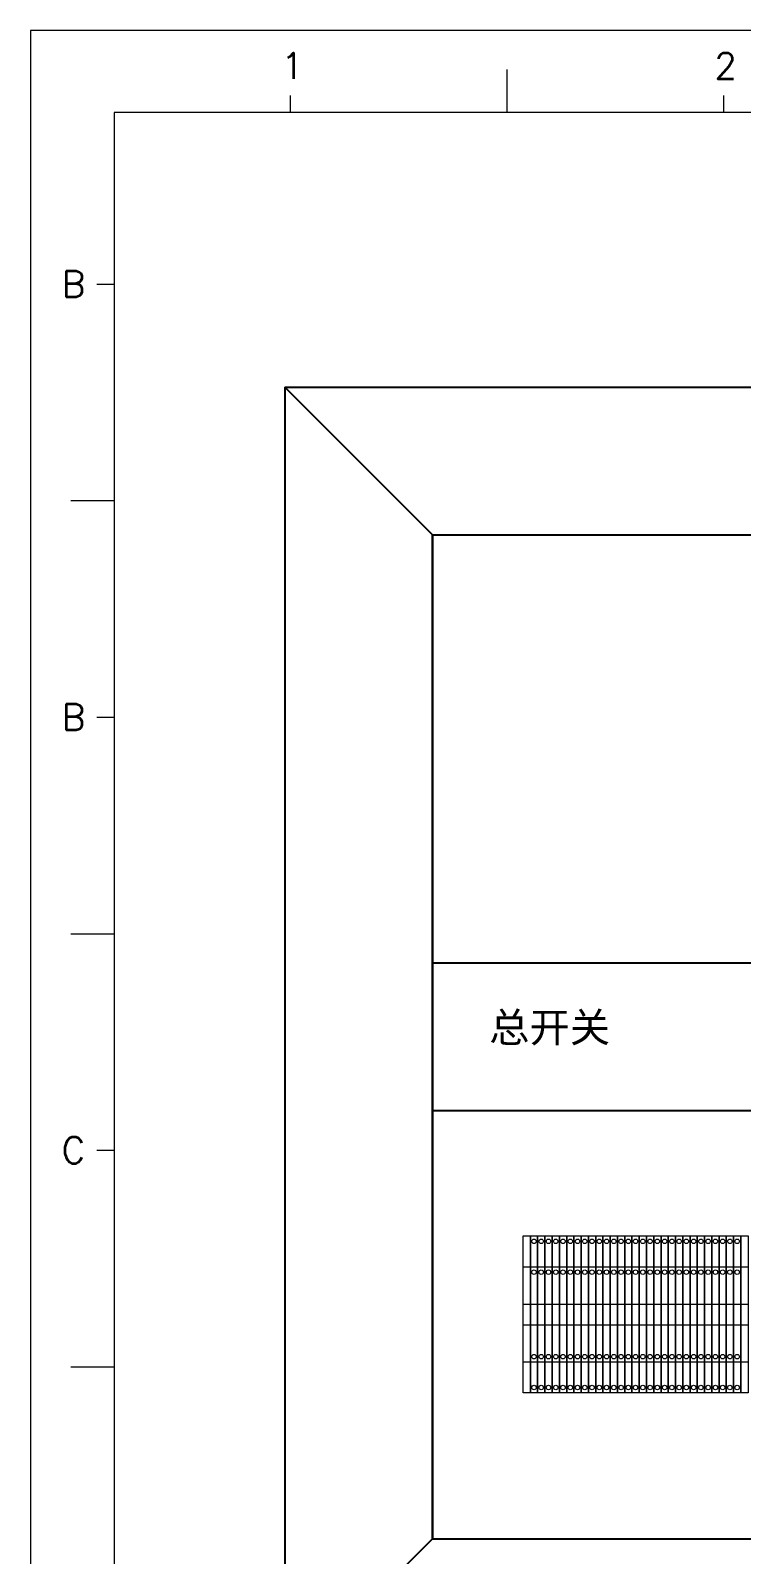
# Model space of a CAD drawing. Header units: millimetres. Extents: x 40430 to 48442, y -3636 to 4180.
# Drawn here: x 42795.9 to 42916.2, y 1406.7 to 1664.8 of the extents above; entities that cross this region are included whole.
import ezdxf

# ---------------------------------------------------------------- set-up
doc = ezdxf.new("R2010")
doc.units = ezdxf.units.MM
doc.styles.add('SIMPLEX', font='SIMPLEX')
doc.styles.get("Standard").update_dxf_attribs({"font": ''})
doc.styles.get('Standard').set_extended_font_data('SimSun')

msp = doc.modelspace()

# ---------------------------------------------------------------- linework, layer by layer
at = {"color": 7, "lineweight": 9}
for p, q in [((42876.56, 1650.86), (42876.56, 1658.19)), ((42839.89, 1650.86), (42839.89, 1653.79)), ((42913.23, 1650.86), (42913.23, 1653.79)), ((43369.39, 1650.86), (42810.03, 1650.86)), ((42810.03, 1650.86), (42810.03, 1271.24)), ((42810.03, 1621.78), (42807.09, 1621.78)), ((42810.03, 1585.11), (42802.69, 1585.11)), ((42810.03, 1548.45), (42807.09, 1548.45)), ((42810.03, 1511.78), (42802.69, 1511.78)), ((42810.03, 1475.11), (42807.09, 1475.11)), ((42810.03, 1438.44), (42802.69, 1438.44))]:
    msp.add_line(p, q, dxfattribs=at)
at = {"lineweight": -2}
for p, q in [((42838.94, 1604.38), (43338.94, 1604.38)), ((42838.94, 1604.38), (42838.94, 1384.38)), ((42838.94, 1604.38), (42863.94, 1579.38)), ((42863.94, 1579.38), (43313.94, 1579.38)), ((42863.94, 1579.38), (42863.94, 1409.38)), ((42863.94, 1579.38), (42863.94, 1579.38)), ((42863.94, 1409.38), (42863.94, 1579.38)), ((42863.94, 1506.88), (43313.94, 1506.88)), ((42863.94, 1481.88), (43313.94, 1481.88)), ((42838.94, 1384.38), (42863.94, 1409.38)), ((42863.94, 1409.38), (43313.94, 1409.38))]:
    msp.add_line(p, q, dxfattribs=at)
at = {"color": 0, "lineweight": 9}
for p, q in [((42879.28, 1455.43), (42880.5, 1455.43)), ((42880.5, 1455.43), (42881.73, 1455.43)), ((42881.73, 1455.43), (42882.96, 1455.43)), ((42882.96, 1455.43), (42884.19, 1455.43)), ((42884.19, 1455.43), (42885.42, 1455.43)), ((42885.42, 1455.43), (42886.65, 1455.43)), ((42886.65, 1455.43), (42887.88, 1455.43)), ((42887.88, 1455.43), (42889.1, 1455.43)), ((42889.1, 1455.43), (42890.33, 1455.43)), ((42890.33, 1455.43), (42891.56, 1455.43)), ((42891.56, 1455.43), (42892.79, 1455.43)), ((42892.79, 1455.43), (42894.02, 1455.43)), ((42894.02, 1455.43), (42895.25, 1455.43)), ((42895.25, 1455.43), (42896.47, 1455.43)), ((42896.47, 1455.43), (42897.7, 1455.43)), ((42897.7, 1455.43), (42898.93, 1455.43)), ((42898.93, 1455.43), (42900.16, 1455.43)), ((42900.16, 1455.43), (42901.39, 1455.43)), ((42901.39, 1455.43), (42902.62, 1455.43)), ((42902.62, 1455.43), (42903.85, 1455.43)), ((42903.85, 1455.43), (42905.07, 1455.43)), ((42905.07, 1455.43), (42906.3, 1455.43)), ((42906.3, 1455.43), (42907.53, 1455.43)), ((42907.53, 1455.43), (42908.76, 1455.43)), ((42908.76, 1455.43), (42909.99, 1455.43)), ((42909.99, 1455.43), (42911.22, 1455.43)), ((42911.22, 1455.43), (42912.45, 1455.43)), ((42912.45, 1455.43), (42913.67, 1455.43)), ((42913.67, 1455.43), (42914.9, 1455.43)), ((42914.9, 1455.43), (42916.13, 1455.43)), ((42916.13, 1455.43), (42917.36, 1455.43)), ((42879.28, 1449.13), (42880.5, 1449.13)), ((42880.5, 1449.13), (42881.73, 1449.13)), ((42881.73, 1449.13), (42882.96, 1449.13)), ((42882.96, 1449.13), (42884.19, 1449.13)), ((42884.19, 1449.13), (42885.42, 1449.13)), ((42885.42, 1449.13), (42886.65, 1449.13)), ((42886.65, 1449.13), (42887.88, 1449.13)), ((42887.88, 1449.13), (42889.1, 1449.13)), ((42889.1, 1449.13), (42890.33, 1449.13)), ((42890.33, 1449.13), (42891.56, 1449.13)), ((42891.56, 1449.13), (42892.79, 1449.13)), ((42892.79, 1449.13), (42894.02, 1449.13)), ((42894.02, 1449.13), (42895.25, 1449.13)), ((42895.25, 1449.13), (42896.47, 1449.13)), ((42896.47, 1449.13), (42897.7, 1449.13)), ((42897.7, 1449.13), (42898.93, 1449.13)), ((42898.93, 1449.13), (42900.16, 1449.13)), ((42900.16, 1449.13), (42901.39, 1449.13)), ((42901.39, 1449.13), (42902.62, 1449.13)), ((42902.62, 1449.13), (42903.85, 1449.13)), ((42903.85, 1449.13), (42905.07, 1449.13)), ((42905.07, 1449.13), (42906.3, 1449.13)), ((42906.3, 1449.13), (42907.53, 1449.13)), ((42907.53, 1449.13), (42908.76, 1449.13)), ((42908.76, 1449.13), (42909.99, 1449.13)), ((42909.99, 1449.13), (42911.22, 1449.13)), ((42911.22, 1449.13), (42912.45, 1449.13)), ((42912.45, 1449.13), (42913.67, 1449.13)), ((42913.67, 1449.13), (42914.9, 1449.13)), ((42914.9, 1449.13), (42916.13, 1449.13)), ((42916.13, 1449.13), (42917.36, 1449.13)), ((42879.28, 1445.62), (42880.5, 1445.62)), ((42880.5, 1445.62), (42881.73, 1445.62)), ((42881.73, 1445.62), (42882.96, 1445.62)), ((42882.96, 1445.62), (42884.19, 1445.62)), ((42884.19, 1445.62), (42885.42, 1445.62)), ((42885.42, 1445.62), (42886.65, 1445.62)), ((42886.65, 1445.62), (42887.88, 1445.62)), ((42887.88, 1445.62), (42889.1, 1445.62)), ((42889.1, 1445.62), (42890.33, 1445.62)), ((42890.33, 1445.62), (42891.56, 1445.62)), ((42891.56, 1445.62), (42892.79, 1445.62)), ((42892.79, 1445.62), (42894.02, 1445.62)), ((42894.02, 1445.62), (42895.25, 1445.62)), ((42895.25, 1445.62), (42896.47, 1445.62)), ((42896.47, 1445.62), (42897.7, 1445.62)), ((42897.7, 1445.62), (42898.93, 1445.62)), ((42898.93, 1445.62), (42900.16, 1445.62)), ((42900.16, 1445.62), (42901.39, 1445.62)), ((42901.39, 1445.62), (42902.62, 1445.62)), ((42902.62, 1445.62), (42903.85, 1445.62)), ((42903.85, 1445.62), (42905.07, 1445.62)), ((42905.07, 1445.62), (42906.3, 1445.62)), ((42906.3, 1445.62), (42907.53, 1445.62)), ((42907.53, 1445.62), (42908.76, 1445.62)), ((42908.76, 1445.62), (42909.99, 1445.62)), ((42909.99, 1445.62), (42911.22, 1445.62)), ((42911.22, 1445.62), (42912.45, 1445.62)), ((42912.45, 1445.62), (42913.67, 1445.62)), ((42913.67, 1445.62), (42914.9, 1445.62)), ((42914.9, 1445.62), (42916.13, 1445.62)), ((42916.13, 1445.62), (42917.36, 1445.62)), ((42879.28, 1439.32), (42880.5, 1439.32)), ((42880.5, 1439.32), (42881.73, 1439.32)), ((42881.73, 1439.32), (42882.96, 1439.32)), ((42882.96, 1439.32), (42884.19, 1439.32)), ((42884.19, 1439.32), (42885.42, 1439.32)), ((42885.42, 1439.32), (42886.65, 1439.32)), ((42886.65, 1439.32), (42887.88, 1439.32)), ((42887.88, 1439.32), (42889.1, 1439.32)), ((42889.1, 1439.32), (42890.33, 1439.32)), ((42890.33, 1439.32), (42891.56, 1439.32)), ((42891.56, 1439.32), (42892.79, 1439.32)), ((42892.79, 1439.32), (42894.02, 1439.32)), ((42894.02, 1439.32), (42895.25, 1439.32)), ((42895.25, 1439.32), (42896.47, 1439.32)), ((42896.47, 1439.32), (42897.7, 1439.32)), ((42897.7, 1439.32), (42898.93, 1439.32)), ((42898.93, 1439.32), (42900.16, 1439.32)), ((42900.16, 1439.32), (42901.39, 1439.32)), ((42901.39, 1439.32), (42902.62, 1439.32)), ((42902.62, 1439.32), (42903.85, 1439.32)), ((42903.85, 1439.32), (42905.07, 1439.32)), ((42905.07, 1439.32), (42906.3, 1439.32)), ((42906.3, 1439.32), (42907.53, 1439.32)), ((42907.53, 1439.32), (42908.76, 1439.32)), ((42908.76, 1439.32), (42909.99, 1439.32)), ((42909.99, 1439.32), (42911.22, 1439.32)), ((42911.22, 1439.32), (42912.45, 1439.32)), ((42912.45, 1439.32), (42913.67, 1439.32)), ((42913.67, 1439.32), (42914.9, 1439.32)), ((42914.9, 1439.32), (42916.13, 1439.32)), ((42916.13, 1439.32), (42917.36, 1439.32))]:
    msp.add_line(p, q, dxfattribs=at)
at = {"lineweight": 9}
msp.add_lwpolyline([(42795.88, 1257.72), (43383.18, 1257.72), (43383.18, 1664.77), (42795.88, 1664.77)], close=True, dxfattribs=at)
at = {"color": 0, "lineweight": 9}
for points in [[(42879.28, 1460.66), (42880.5, 1460.66), (42880.5, 1434.09), (42879.28, 1434.09)], [(42880.5, 1460.66), (42881.73, 1460.66), (42881.73, 1434.09), (42880.5, 1434.09)], [(42881.73, 1460.66), (42882.96, 1460.66), (42882.96, 1434.09), (42881.73, 1434.09)], [(42882.96, 1460.66), (42884.19, 1460.66), (42884.19, 1434.09), (42882.96, 1434.09)], [(42884.19, 1460.66), (42885.42, 1460.66), (42885.42, 1434.09), (42884.19, 1434.09)], [(42885.42, 1460.66), (42886.65, 1460.66), (42886.65, 1434.09), (42885.42, 1434.09)], [(42886.65, 1460.66), (42887.88, 1460.66), (42887.88, 1434.09), (42886.65, 1434.09)], [(42887.88, 1460.66), (42889.1, 1460.66), (42889.1, 1434.09), (42887.88, 1434.09)], [(42889.1, 1460.66), (42890.33, 1460.66), (42890.33, 1434.09), (42889.1, 1434.09)], [(42890.33, 1460.66), (42891.56, 1460.66), (42891.56, 1434.09), (42890.33, 1434.09)], [(42891.56, 1460.66), (42892.79, 1460.66), (42892.79, 1434.09), (42891.56, 1434.09)], [(42892.79, 1460.66), (42894.02, 1460.66), (42894.02, 1434.09), (42892.79, 1434.09)], [(42894.02, 1460.66), (42895.25, 1460.66), (42895.25, 1434.09), (42894.02, 1434.09)], [(42895.25, 1460.66), (42896.47, 1460.66), (42896.47, 1434.09), (42895.25, 1434.09)], [(42896.47, 1460.66), (42897.7, 1460.66), (42897.7, 1434.09), (42896.47, 1434.09)], [(42897.7, 1460.66), (42898.93, 1460.66), (42898.93, 1434.09), (42897.7, 1434.09)], [(42898.93, 1460.66), (42900.16, 1460.66), (42900.16, 1434.09), (42898.93, 1434.09)], [(42900.16, 1460.66), (42901.39, 1460.66), (42901.39, 1434.09), (42900.16, 1434.09)], [(42901.39, 1460.66), (42902.62, 1460.66), (42902.62, 1434.09), (42901.39, 1434.09)], [(42902.62, 1460.66), (42903.85, 1460.66), (42903.85, 1434.09), (42902.62, 1434.09)], [(42903.85, 1460.66), (42905.07, 1460.66), (42905.07, 1434.09), (42903.85, 1434.09)], [(42905.07, 1460.66), (42906.3, 1460.66), (42906.3, 1434.09), (42905.07, 1434.09)], [(42906.3, 1460.66), (42907.53, 1460.66), (42907.53, 1434.09), (42906.3, 1434.09)], [(42907.53, 1460.66), (42908.76, 1460.66), (42908.76, 1434.09), (42907.53, 1434.09)], [(42908.76, 1460.66), (42909.99, 1460.66), (42909.99, 1434.09), (42908.76, 1434.09)], [(42909.99, 1460.66), (42911.22, 1460.66), (42911.22, 1434.09), (42909.99, 1434.09)], [(42911.22, 1460.66), (42912.45, 1460.66), (42912.45, 1434.09), (42911.22, 1434.09)], [(42912.45, 1460.66), (42913.67, 1460.66), (42913.67, 1434.09), (42912.45, 1434.09)], [(42913.67, 1460.66), (42914.9, 1460.66), (42914.9, 1434.09), (42913.67, 1434.09)], [(42914.9, 1460.66), (42916.13, 1460.66), (42916.13, 1434.09), (42914.9, 1434.09)], [(42916.13, 1460.66), (42917.36, 1460.66), (42917.36, 1434.09), (42916.13, 1434.09)]]:
    msp.add_lwpolyline(points, close=True, dxfattribs=at)
for centre in [(42881.12, 1459.75), (42882.34, 1459.75), (42883.57, 1459.75), (42884.8, 1459.75), (42886.03, 1459.75), (42887.26, 1459.75), (42888.49, 1459.75), (42889.71, 1459.75), (42890.94, 1459.75), (42892.17, 1459.75), (42893.4, 1459.75), (42894.63, 1459.75), (42895.86, 1459.75), (42897.09, 1459.75), (42898.31, 1459.75), (42899.54, 1459.75), (42900.77, 1459.75), (42902, 1459.75), (42903.23, 1459.75), (42904.46, 1459.75), (42905.69, 1459.75), (42906.91, 1459.75), (42908.14, 1459.75), (42909.37, 1459.75), (42910.6, 1459.75), (42911.83, 1459.75), (42913.06, 1459.75), (42914.28, 1459.75), (42915.51, 1459.75), (42881.12, 1454.53), (42882.34, 1454.53), (42883.57, 1454.53), (42884.8, 1454.53), (42886.03, 1454.53), (42887.26, 1454.53), (42888.49, 1454.53), (42889.71, 1454.53), (42890.94, 1454.53), (42892.17, 1454.53), (42893.4, 1454.53), (42894.63, 1454.53), (42895.86, 1454.53), (42897.09, 1454.53), (42898.31, 1454.53), (42899.54, 1454.53), (42900.77, 1454.53), (42902, 1454.53), (42903.23, 1454.53), (42904.46, 1454.53), (42905.69, 1454.53), (42906.91, 1454.53), (42908.14, 1454.53), (42909.37, 1454.53), (42910.6, 1454.53), (42911.83, 1454.53), (42913.06, 1454.53), (42914.28, 1454.53), (42915.51, 1454.53), (42881.12, 1440.22), (42882.34, 1440.22), (42883.57, 1440.22), (42884.8, 1440.22), (42886.03, 1440.22), (42887.26, 1440.22), (42888.49, 1440.22), (42889.71, 1440.22), (42890.94, 1440.22), (42892.17, 1440.22), (42893.4, 1440.22), (42894.63, 1440.22), (42895.86, 1440.22), (42897.09, 1440.22), (42898.31, 1440.22), (42899.54, 1440.22), (42900.77, 1440.22), (42902, 1440.22), (42903.23, 1440.22), (42904.46, 1440.22), (42905.69, 1440.22), (42906.91, 1440.22), (42908.14, 1440.22), (42909.37, 1440.22), (42910.6, 1440.22), (42911.83, 1440.22), (42913.06, 1440.22), (42914.28, 1440.22), (42915.51, 1440.22), (42881.12, 1434.99), (42882.34, 1434.99), (42883.57, 1434.99), (42884.8, 1434.99), (42886.03, 1434.99), (42887.26, 1434.99), (42888.49, 1434.99), (42889.71, 1434.99), (42890.94, 1434.99), (42892.17, 1434.99), (42893.4, 1434.99), (42894.63, 1434.99), (42895.86, 1434.99), (42897.09, 1434.99), (42898.31, 1434.99), (42899.54, 1434.99), (42900.77, 1434.99), (42902, 1434.99), (42903.23, 1434.99), (42904.46, 1434.99), (42905.69, 1434.99), (42906.91, 1434.99), (42908.14, 1434.99), (42909.37, 1434.99), (42910.6, 1434.99), (42911.83, 1434.99), (42913.06, 1434.99), (42914.28, 1434.99), (42915.51, 1434.99)]:
    msp.add_circle(centre, 0.38, dxfattribs=at)

# ---------------------------------------------------------------- texts
at = {"color": 7, "lineweight": 9, "style": 'SIMPLEX'}
for s, height, p in [('1', 4.4, (42838.33, 1656.6)), ('2', 4.4, (42911.67, 1656.6)), ('B', 4.46, (42801.14, 1619.62)), ('B', 4.46, (42801.14, 1546.28)), ('C', 4.46, (42801.14, 1472.95))]:
    msp.add_text(s, height=height, dxfattribs=at).set_placement(p)
at = {"lineweight": 9, "insert": (42873.54, 1498.48), "char_height": 5, "attachment_point": 1}
msp.add_mtext_dynamic_manual_height_columns('总开关', width=931.2624, gutter_width=12.5, heights=[0], dxfattribs=at)

doc.saveas('drawing.dxf')
